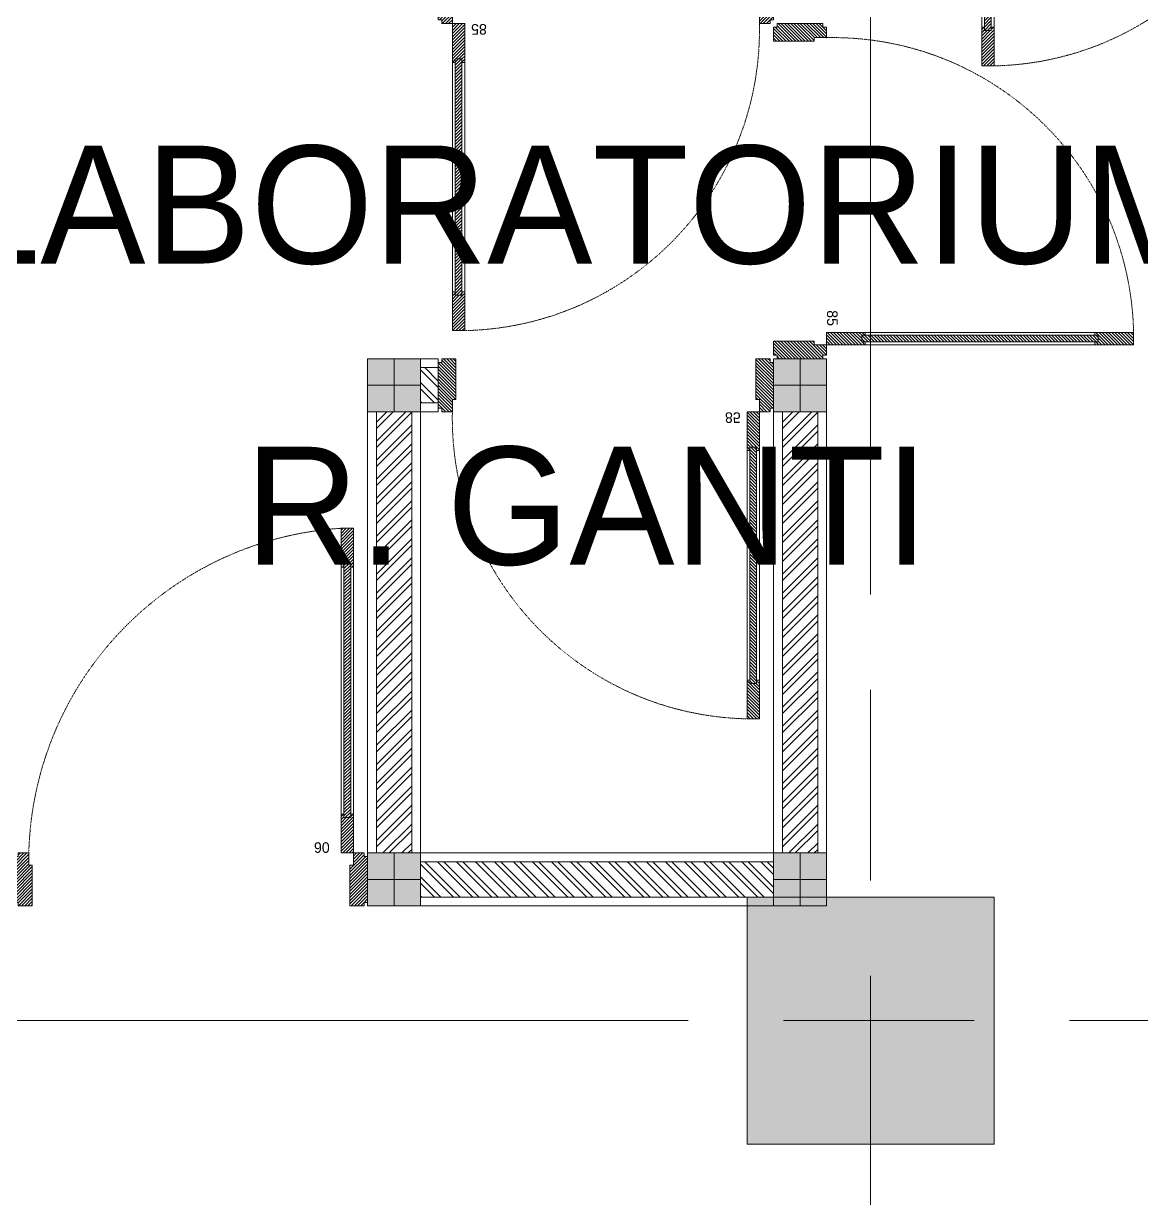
# Model space of a CAD drawing. Header units: millimetres. Extents: x -280308 to 6402717, y -14 to 2073074.
# Drawn here: x 17214 to 20382, y 750570 to 753899 of the extents above; entities that cross this region are included whole.
import ezdxf
from ezdxf.enums import TextEntityAlignment as Align

# ---------------------------------------------------------------- set-up
doc = ezdxf.new("R2010")
doc.units = ezdxf.units.MM
doc.linetypes.add('ACAD_ISO03W100', pattern=[30, 12, -18])
doc.linetypes.add('ACAD_ISO08W100', pattern=[36, 24, -3, 6, -3])
doc.layers.get('0').update_dxf_attribs({"lineweight": 0})
for name, color, linetype, lineweight in [('_Door & Window', 1, 'Continuous', 0), ('A-ALINE-1', 91, 'Continuous', 20), ('A-ALINE-3', 111, 'Continuous', 15), ('A-ALINE-6', 117, 'Continuous', 9), ('A-ANNOTATION', 144, 'Continuous', 0), ('A-Furn', 250, 'Continuous', 0), ('ARSIR', 251, 'Continuous', 0), ('Struktur', 80, 'Continuous', 20)]:
    doc.layers.add(name, color=color, linetype=linetype, lineweight=lineweight)
doc.layers.add('A-FILL-1', color=7, linetype='Continuous', lineweight=0, true_color=0x454545)
doc.layers.add('A-TEXT', color=254, linetype='Continuous')
doc.styles.add('Annotative', font='arial.ttf', dxfattribs={"height": 1.25})
doc.styles.add('CENTURY', font='GOTHIC.TTF')
doc.styles.get("Standard").update_dxf_attribs({"font": 'arial.ttf'})
pattern_1 = [(135, (51.1804, 3e-10), (-4.490128, -4.490128), [])]

# ---------------------------------------------------------------- blocks, each defined once
blk = doc.blocks.new('*U552')
at = {"layer": 'A-ANNOTATION', "linetype": 'ACAD_ISO08W100', "ltscale": 0.25}
blk.add_lwpolyline([(0, -5), (0, -90.5606)], dxfattribs=at)
at = {"layer": 'A-TEXT'}
blk.add_attdef('N', text='', height=0.9, dxfattribs=at).set_placement((0, 2.75), align=Align.MIDDLE_CENTER)
blk = doc.blocks.new('*U539')
at = {"layer": 'A-ANNOTATION', "linetype": 'ACAD_ISO08W100', "ltscale": 0.25}
blk.add_lwpolyline([(0, -7.6411), (0, -228.3482)], dxfattribs=at)
at = {"layer": 'A-TEXT'}
blk.add_attdef('N', text='', height=0.9, dxfattribs=at).set_placement((0, 2.75), align=Align.MIDDLE_CENTER)
blk = doc.blocks.new('A$Cf37525da')
at = {"color": 124, "xscale": -360.0000000000001, "yscale": 360.0000000000001, "zscale": 360.0000000000001}
for name, p, rotation in [('*U552', (-26750, -25932.8), 180), ('*U539', (4643.8, -5900), 270)]:
    blk.add_blockref(name, p, dxfattribs=dict(at, rotation=rotation))
blk = doc.blocks.new('A$Ccf87384a')
blk.add_wipeout([(-75, 75), (75, 75), (75, -75), (-75, -75)])
blk.add_wipeout([(-75, -75), (-75, 75), (75, 75), (75, -75)])
at = {"layer": 'A-FILL-1', "ltscale": 0.25}
h = blk.add_hatch(color=256, dxfattribs=at)
h.dxf.hatch_style = 1
h.paths.add_polyline_path([(-75, -75), (-75, 75), (75, 75), (75, -75)])
at = {"layer": 'A-ALINE-1'}
blk.add_lwpolyline([(-75, -75), (-75, 75), (75, 75), (75, -75)], close=True, dxfattribs=at)
at = {"layer": 'A-FILL-1', "ltscale": 0.25}
for p, q in [((0, 75), (0, -75)), ((-75, 0), (75, 0))]:
    blk.add_line(p, q, dxfattribs=at)
blk = doc.blocks.new('A$Ca4ca9c0b')
at = {"layer": 'A-Furn'}
h = blk.add_hatch(dxfattribs=at)
h.set_pattern_fill('ANSI31', color=256, scale=2, angle=540, style=0)
h.set_pattern_definition([(225, (109566.3125, -240668.4215), (4.49012806, -4.49012806), [])])
h.paths.add_polyline_path([(10, 1020), (10, 910), (2, 910), (2, 920), (-17, 920), (-17, 910), (-25, 910), (-25, 1020)])
h = blk.add_hatch(dxfattribs=at)
h.set_pattern_fill('ANSI31', color=256, scale=2, angle=540, style=0)
h.set_pattern_definition([(225, (109566.3125, -240568.4215), (4.49012806, -4.49012806), [])])
h.paths.add_polyline_path([(2, 920), (-17, 920), (-17, 250), (2, 250)])
h = blk.add_hatch(dxfattribs=at)
h.set_pattern_fill('ANSI31', color=256, scale=2, angle=540, style=0)
h.set_pattern_definition([(225, (110170.8596, -240618.4215), (4.49012806, -4.49012806), [])])
h.paths.add_polyline_path([(10, 150), (10, 260), (2, 260), (2, 250), (-17, 250), (-17, 260), (-25, 260), (-25, 150)])
h = blk.add_hatch(dxfattribs=at)
h.set_pattern_fill('ANSI31', color=256, scale=2, angle=540, style=0)
h.set_pattern_definition([(225, (109716.3125, -240669.602), (4.49012806, -4.49012806), [])])
h.paths.add_polyline_path([(-890, 0), (-890, 10), (-900, 10), (-900, 140), (-890, 140), (-890, 150), (-860, 150), (-860, 115), (-850, 115), (-850, 0)])
h = blk.add_hatch(dxfattribs=at)
h.set_pattern_fill('ANSI31', color=256, scale=2, angle=540, style=0)
h.set_pattern_definition([(225, (109566.3125, -240669.602), (4.49012806, -4.49012806), [])])
h.paths.add_polyline_path([(40, 0), (40, 10), (50, 10), (50, 140), (40, 140), (40, 150), (10, 150), (10, 115), (0, 115), (0, 0)])
at = {"layer": '_Door & Window'}
for points in [[(10, 1020), (10, 910), (2, 910), (2, 920), (-17, 920), (-17, 910), (-25, 910), (-25, 1020), (10, 1020)], [(10, 150), (10, 260), (2, 260), (2, 250), (-17, 250), (-17, 260), (-25, 260), (-25, 150), (10, 150)], [(-890, 0), (-890, 10), (-900, 10), (-900, 140), (-890, 140), (-890, 150), (-860, 150), (-860, 115), (-850, 115), (-850, 0), (-890, 0)], [(40, 0), (40, 10), (50, 10), (50, 140), (40, 140), (40, 150), (10, 150), (10, 115), (0, 115), (0, 0), (40, 0)]]:
    blk.add_lwpolyline(points, dxfattribs=at)
blk.add_lwpolyline([(10, 150), (-25, 150), (-25, 1020), (10, 1020)], close=True, dxfattribs=at)
at = {"layer": '_Door & Window', "linetype": 'ACAD_ISO03W100', "ltscale": 0.02}
blk.add_arc((-6.9, 167), 853.2, 91.2147, 181.1385, dxfattribs=at)
at = {"layer": 'A-Furn'}
blk.add_lwpolyline([(2, 920), (-17, 920), (-17, 250), (2, 250)], close=True, dxfattribs=at)
at = {"layer": 'Defpoints', "ltscale": 0.25, "insert": (-87.7, 181.6), "char_height": 30, "attachment_point": 1, "style": 'CENTURY'}
blk.add_mtext_dynamic_manual_height_columns('85', width=78.467, gutter_width=750, heights=[0], dxfattribs=at)
blk = doc.blocks.new('P180')
at = {"layer": 'A-Furn'}
h = blk.add_hatch(dxfattribs=at)
h.set_pattern_fill('ANSI31', color=256, scale=2, angle=450, style=0)
h.paths.add_polyline_path([(-30765.8, -2658.3), (-30755.8, -2658.3), (-30755.8, -2648.3), (-30625.8, -2648.3), (-30625.8, -2658.3), (-30615.8, -2658.3), (-30615.8, -2688.3), (-30650.8, -2688.3), (-30650.8, -2698.3), (-30765.8, -2698.3)])
h = blk.add_hatch(dxfattribs=at)
h.set_pattern_fill('ANSI31', color=256, scale=2, angle=450, style=0)
h.set_pattern_definition([(135, (51.1804, -604.547), (-4.490128, -4.490128), [])])
h.paths.add_polyline_path([(-30615.8, -3608.3), (-30505.8, -3608.3), (-30505.8, -3600.3), (-30515.8, -3600.3), (-30515.8, -3581.3), (-30505.8, -3581.3), (-30505.8, -3573.3), (-30615.8, -3573.3)])
h = blk.add_hatch(dxfattribs=at)
h.set_pattern_fill('ANSI31', color=256, scale=2, angle=450, style=0)
h.set_pattern_definition(pattern_1)
h.paths.add_polyline_path([(-29795.8, -3600.3), (-29795.8, -3581.3), (-30515.8, -3581.3), (-30515.8, -3600.3)])
h = blk.add_hatch(dxfattribs=at)
h.set_pattern_fill('ANSI31', color=256, scale=2, angle=450, style=0)
h.set_pattern_definition(pattern_1)
h.paths.add_polyline_path([(-29695.8, -3608.3), (-29805.8, -3608.3), (-29805.8, -3600.3), (-29795.8, -3600.3), (-29795.8, -3581.3), (-29805.8, -3581.3), (-29805.8, -3573.3), (-29695.8, -3573.3)])
h = blk.add_hatch(dxfattribs=at)
h.set_pattern_fill('ANSI31', color=256, scale=2, angle=450, style=0)
h.paths.add_polyline_path([(-30765.8, -3638.3), (-30755.8, -3638.3), (-30755.8, -3648.3), (-30625.8, -3648.3), (-30625.8, -3638.3), (-30615.8, -3638.3), (-30615.8, -3608.3), (-30650.8, -3608.3), (-30650.8, -3598.3), (-30765.8, -3598.3)])
at = {"layer": '_Door & Window'}
for points in [[(-30765.8, -2658.3), (-30755.8, -2658.3), (-30755.8, -2648.3), (-30625.8, -2648.3), (-30625.8, -2658.3), (-30615.8, -2658.3), (-30615.8, -2688.3), (-30650.8, -2688.3), (-30650.8, -2698.3), (-30765.8, -2698.3), (-30765.8, -2658.3)], [(-30615.8, -3608.3), (-30505.8, -3608.3), (-30505.8, -3600.3), (-30515.8, -3600.3), (-30515.8, -3581.3), (-30505.8, -3581.3), (-30505.8, -3573.3), (-30615.8, -3573.3), (-30615.8, -3608.3)], [(-29695.8, -3608.3), (-29805.8, -3608.3), (-29805.8, -3600.3), (-29795.8, -3600.3), (-29795.8, -3581.3), (-29805.8, -3581.3), (-29805.8, -3573.3), (-29695.8, -3573.3), (-29695.8, -3608.3)], [(-30765.8, -3638.3), (-30755.8, -3638.3), (-30755.8, -3648.3), (-30625.8, -3648.3), (-30625.8, -3638.3), (-30615.8, -3638.3), (-30615.8, -3608.3), (-30650.8, -3608.3), (-30650.8, -3598.3), (-30765.8, -3598.3), (-30765.8, -3638.3)]]:
    blk.add_lwpolyline(points, dxfattribs=at)
blk.add_lwpolyline([(-30615.8, -3608.3), (-30615.8, -3573.3), (-29695.8, -3573.3), (-29695.8, -3608.3)], close=True, dxfattribs=at)
at = {"layer": '_Door & Window', "linetype": 'ACAD_ISO03W100', "ltscale": 0.02}
blk.add_arc((-30640.5, -3634.6), 946.6, 3.7152, 88.5077, dxfattribs=at)
at = {"layer": 'A-Furn'}
blk.add_lwpolyline([(-29795.8, -3600.3), (-29795.8, -3581.3), (-30515.8, -3581.3), (-30515.8, -3600.3)], close=True, dxfattribs=at)
at = {"layer": 'Defpoints', "ltscale": 0.25, "insert": (-30585.6, -3496.2), "char_height": 30, "attachment_point": 1, "rotation": 270, "style": 'CENTURY'}
blk.add_mtext_dynamic_manual_height_columns('90', width=78.467, gutter_width=750, heights=[0], dxfattribs=at)
blk = doc.blocks.new('A$C7136d0a8')
at = {"layer": 'A-FILL-1', "ltscale": 0.25}
h = blk.add_hatch(dxfattribs=at)
h.set_pattern_fill('ANSI32', color=256, scale=4, angle=900)
h.set_pattern_definition([(225, (149345.378, -54518.278), (26.940768, -26.940768), []), (225, (149327.417, -54518.278), (26.940768, -26.940768), [])])
h.paths.add_polyline_path([(44667.2, -20882.7), (44667.2, -19582.7), (44767.2, -19582.7), (44767.2, -20882.7)])
h = blk.add_hatch(dxfattribs=at)
h.set_pattern_fill('ANSI32', color=256, scale=4, angle=900)
h.set_pattern_definition([(225, (150495.378, -54518.278), (26.940768, -26.940768), []), (225, (150477.417, -54518.278), (26.940768, -26.940768), [])])
h.paths.add_polyline_path([(45817.2, -20882.7), (45817.2, -19582.7), (45917.2, -19582.7), (45917.2, -20882.7)])
h = blk.add_hatch(dxfattribs=at)
h.set_pattern_fill('ANSI32', color=256, scale=4, angle=990)
h.set_pattern_definition([(315, (80952.79, 83670.53), (26.940768, 26.940768), []), (315, (80952.79, 83652.57), (26.940768, 26.940768), [])])
h.paths.add_polyline_path([(45792.2, -21007.7), (44792.2, -21007.7), (44792.2, -20907.7), (45792.2, -20907.7)])
at = {"color": 1, "ltscale": 0.25}
for points in [[(44642.2, -19632.7), (44792.2, -19632.7), (44792.2, -19482.7), (44642.2, -19482.7)], [(45792.2, -19632.7), (45942.2, -19632.7), (45942.2, -19482.7), (45792.2, -19482.7)], [(44642.2, -21032.7), (44792.2, -21032.7), (44792.2, -20882.7), (44642.2, -20882.7)], [(45792.2, -21032.7), (45942.2, -21032.7), (45942.2, -20882.7), (45792.2, -20882.7)]]:
    blk.add_lwpolyline(points, close=True, dxfattribs=at)
at = {"layer": 'A-ALINE-3', "linetype": 'Continuous'}
for points in [[(44667.2, -20882.7), (44667.2, -19582.7), (44767.2, -19582.7), (44767.2, -20882.7)], [(45817.2, -20882.7), (45817.2, -19582.7), (45917.2, -19582.7), (45917.2, -20882.7)], [(45792.2, -21007.7), (44792.2, -21007.7), (44792.2, -20907.7), (45792.2, -20907.7)]]:
    blk.add_lwpolyline(points, close=True, dxfattribs=at)
at = {"layer": 'A-ALINE-6'}
for points in [[(44642.2, -20882.7), (44642.2, -19582.7), (44792.2, -19582.7), (44792.2, -20882.7)], [(45792.2, -20882.7), (45792.2, -19582.7), (45942.2, -19582.7), (45942.2, -20882.7)], [(45792.2, -21032.7), (44792.2, -21032.7), (44792.2, -20882.7), (45792.2, -20882.7)]]:
    blk.add_lwpolyline(points, close=True, dxfattribs=at)
at = {"ltscale": 0.25, "rotation": 180}
for p in [(46392.2, -17632.7), (44892.2, -18382.7)]:
    blk.add_blockref('A$Ca4ca9c0b', p, dxfattribs=at)
at = {"ltscale": 0.25}
for p in [(44717.2, -19557.7), (45867.2, -19557.7), (44717.2, -20957.7), (45867.2, -20957.7)]:
    blk.add_blockref('A$Ccf87384a', p, dxfattribs=at)
at = {"layer": 'A-FILL-1', "ltscale": 0.25}
h = blk.add_hatch(dxfattribs=at)
h.set_pattern_fill('ANSI32', color=256, scale=4, angle=990)
h.set_pattern_definition([(315, (80952.79, 85070.53), (26.940768, 26.940768), []), (315, (80952.79, 85052.57), (26.940768, 26.940768), [])])
h.paths.add_polyline_path([(44842.2, -19607.7), (44792.2, -19607.7), (44792.2, -19507.7), (44842.2, -19507.7)])
at = {"layer": 'A-ALINE-3', "linetype": 'Continuous'}
blk.add_lwpolyline([(44842.2, -19607.7), (44792.2, -19607.7), (44792.2, -19507.7), (44842.2, -19507.7)], close=True, dxfattribs=at)
at = {"layer": 'A-ALINE-6'}
blk.add_lwpolyline([(44842.2, -19632.7), (44792.2, -19632.7), (44792.2, -19482.7), (44842.2, -19482.7)], close=True, dxfattribs=at)
at = {"ltscale": 0.25, "rotation": 270}
blk.add_blockref('A$Ca4ca9c0b', (45792.2, -19432.7), dxfattribs=at)
at = {"ltscale": 0.25, "xscale": -1, "rotation": 180}
blk.add_blockref('A$Ca4ca9c0b', (45742.2, -19482.7), dxfattribs=at)
at = {"rotation": 90}
blk.add_blockref('P180', (40993.9, 9733.2), dxfattribs=at)
blk = doc.blocks.new('A$Cbf319c8c')
at = {"layer": 'ARSIR', "linetype": 'ByBlock', "lineweight": -2, "ltscale": 0.25}
h = blk.add_hatch(color=256, dxfattribs=at)
h.dxf.hatch_style = 1
h.paths.add_polyline_path([(30150, 3800), (30550, 3800), (30550, 4400), (30150, 4400)])
h.paths.add_polyline_path([(30100, 1900), (30600, 1900), (30600, 2400), (30100, 2400)])
h.paths.add_polyline_path([(44850, 1900), (45350, 1900), (45350, 2400), (44850, 2400)])
h.paths.add_polyline_path([(39100, 1900), (39600, 1900), (39600, 2400), (39100, 2400)])
h.paths.add_polyline_path([(53775, 20275), (54425, 20275), (54425, 19625), (53775, 19625)])
h.paths.add_polyline_path([(53775, 25), (54425, 25), (54425, 675), (53775, 675)])
h.paths.add_polyline_path([(49775, 20275), (50425, 20275), (50425, 19625), (49775, 19625)])
h.paths.add_polyline_path([(49775, 25), (50425, 25), (50425, 675), (49775, 675)])
h.paths.add_polyline_path([(44775, 20275), (45425, 20275), (45425, 19625), (44775, 19625)])
h.paths.add_polyline_path([(44775, 25), (45425, 25), (45425, 675), (44775, 675)])
h.paths.add_polyline_path([(39025, 20275), (39675, 20275), (39675, 19625), (39025, 19625)])
h.paths.add_polyline_path([(39025, 25), (39675, 25), (39675, 675), (39025, 675)])
h.paths.add_polyline_path([(33025, 20275), (33675, 20275), (33675, 19625), (33025, 19625)])
h.paths.add_polyline_path([(33025, 25), (33675, 25), (33675, 675), (33025, 675)])
h.paths.add_polyline_path([(27025, 20275), (27675, 20275), (27675, 19625), (27025, 19625)])
h.paths.add_polyline_path([(27025, 25), (27675, 25), (27675, 675), (27025, 675)])
h.paths.add_polyline_path([(21025, 20275), (21675, 20275), (21675, 19625), (21025, 19625)])
h.paths.add_polyline_path([(21025, 25), (21675, 25), (21675, 675), (21025, 675)])
h.paths.add_polyline_path([(15025, 20275), (15675, 20275), (15675, 19625), (15025, 19625)])
h.paths.add_polyline_path([(15025, 25), (15675, 25), (15675, 675), (15025, 675)])
h.paths.add_polyline_path([(27150, 3950), (27550, 3950), (27550, 4450), (27150, 4450)])
h.paths.add_polyline_path([(4025, 19625), (4675, 19625), (4675, 20275), (4025, 20275)])
h.paths.add_polyline_path([(9025, 19625), (9675, 19625), (9675, 20275), (9025, 20275)])
h.paths.add_polyline_path([(0, 19600), (700, 19600), (700, 20300), (0, 20300)])
h.paths.add_polyline_path([(4025, 25), (4675, 25), (4675, 675), (4025, 675)])
h.paths.add_polyline_path([(9025, 25), (9675, 25), (9675, 675), (9025, 675)])
h.paths.add_polyline_path([(0, 0), (700, 0), (700, 700), (0, 700)])
h.paths.add_polyline_path([(4025, 5925), (4675, 5925), (4675, 6575), (4025, 6575)])
h.paths.add_polyline_path([(9025, 5925), (9675, 5925), (9675, 6575), (9025, 6575)])
h.paths.add_polyline_path([(53750, 13700), (54450, 13700), (54450, 14400), (53750, 14400)])
h.paths.add_polyline_path([(53750, 5900), (54450, 5900), (54450, 6600), (53750, 6600)])
h.paths.add_polyline_path([(49750, 13700), (50450, 13700), (50450, 14400), (49750, 14400)])
h.paths.add_polyline_path([(49750, 5900), (50450, 5900), (50450, 6600), (49750, 6600)])
h.paths.add_polyline_path([(44750, 13700), (45450, 13700), (45450, 14400), (44750, 14400)])
h.paths.add_polyline_path([(44750, 5900), (45450, 5900), (45450, 6600), (44750, 6600)])
h.paths.add_polyline_path([(39000, 13700), (39700, 13700), (39700, 14400), (39000, 14400)])
h.paths.add_polyline_path([(39000, 5900), (39700, 5900), (39700, 6600), (39000, 6600)])
h.paths.add_polyline_path([(33000, 13700), (33700, 13700), (33700, 14400), (33000, 14400)])
h.paths.add_polyline_path([(33000, 5900), (33700, 5900), (33700, 6600), (33000, 6600)])
h.paths.add_polyline_path([(27000, 13700), (27700, 13700), (27700, 14400), (27000, 14400)])
h.paths.add_polyline_path([(27000, 5900), (27700, 5900), (27700, 6600), (27000, 6600)])
h.paths.add_polyline_path([(21000, 13700), (21700, 13700), (21700, 14400), (21000, 14400)])
h.paths.add_polyline_path([(21000, 5900), (21700, 5900), (21700, 6600), (21000, 6600)])
h.paths.add_polyline_path([(4000, 13700), (4700, 13700), (4700, 14400), (4000, 14400)])
h.paths.add_polyline_path([(0, 13700), (700, 13700), (700, 14400), (0, 14400)])
h.paths.add_polyline_path([(0, 5900), (700, 5900), (700, 6600), (0, 6600)])
h.paths.add_polyline_path([(9000, 13700), (9700, 13700), (9700, 14400), (9000, 14400)])
h.paths.add_polyline_path([(15000, 13700), (15700, 13700), (15700, 14400), (15000, 14400)])
h.paths.add_polyline_path([(15000, 5900), (15700, 5900), (15700, 6600), (15000, 6600)])
at = {"layer": 'Struktur', "color": 0, "linetype": 'ByBlock', "lineweight": -2, "ltscale": 0.25}
blk.add_lwpolyline([(27000, 13700), (27700, 13700), (27700, 14400), (27000, 14400)], close=True, dxfattribs=at)

msp = doc.modelspace()

# ---------------------------------------------------------------- block references
at = {"ltscale": 0.25}
msp.add_blockref('A$Cf37525da', (46364.4, 756973.7), dxfattribs=at)

# ---------------------------------------------------------------- texts
at = {"layer": 'A-TEXT', "ltscale": 0.25, "char_height": 267.3, "attachment_point": 1, "style": 'Annotative'}
for s, width, insert in [('{\\fCentury Gothic|b0|i0|c0|p34;\\H1.25x;LABORATORIUM}', 3076.264, (17013.5, 753552.7)), ('{\\fCentury Gothic|b0|i0|c0|p34;\\H1.25x;R. GANTI}', 2019.994, (17842.5, 752699.5))]:
    msp.add_mtext_dynamic_manual_height_columns(s, width=width, gutter_width=1670.6, heights=[0], dxfattribs=dict(at, insert=insert))

# ---------------------------------------------------------------- next in the draw order: block references
at = {"ltscale": 0.25}
msp.add_blockref('A$C7136d0a8', (-26452.8, 772431.3), dxfattribs=at)

# ---------------------------------------------------------------- next in the draw order: block references
msp.add_blockref('A$Cbf319c8c', (-7735.6, 737023.7), dxfattribs=at)

doc.saveas('drawing.dxf')
